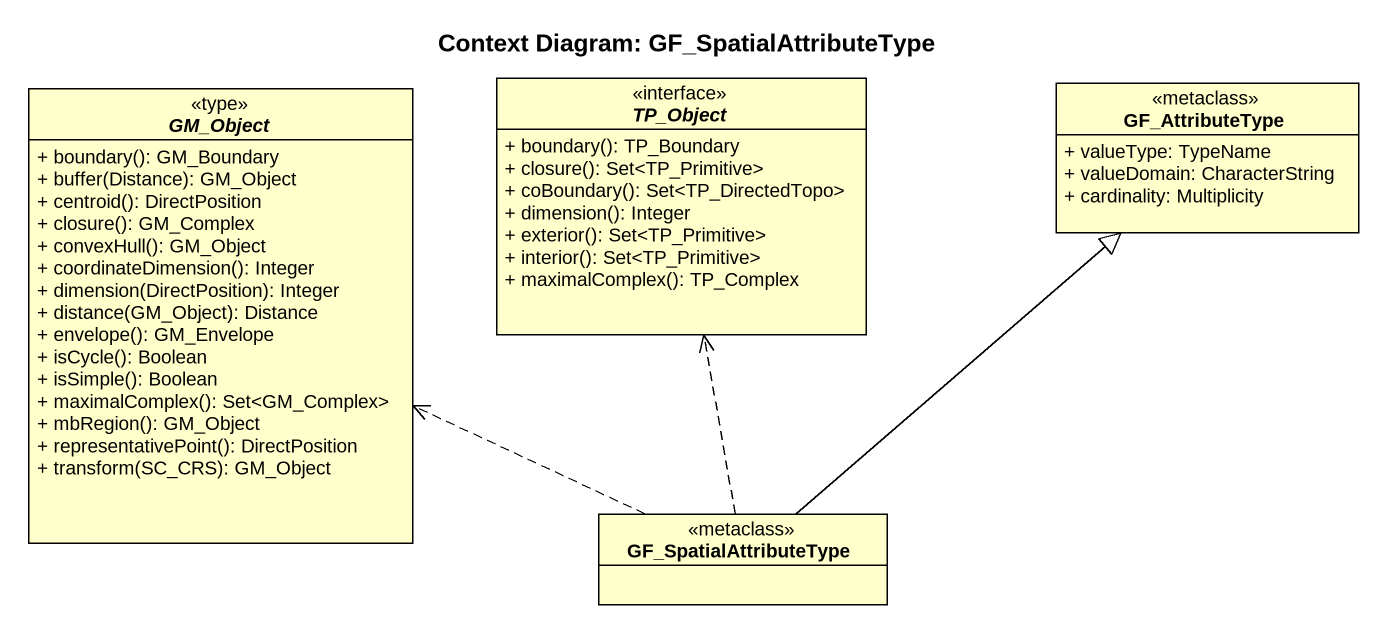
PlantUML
@startuml
title Context Diagram: GF_SpatialAttributeType
hide circle
hide empty members
skinparam classAttributeIconSize 0
abstract class GM_Object <<type>> {
  + boundary(): GM_Boundary
  + buffer(Distance): GM_Object
  + centroid(): DirectPosition
  + closure(): GM_Complex
  + convexHull(): GM_Object
  + coordinateDimension(): Integer
  + dimension(DirectPosition): Integer
  + distance(GM_Object): Distance
  + envelope(): GM_Envelope
  + isCycle(): Boolean
  + isSimple(): Boolean
  + maximalComplex(): Set<GM_Complex>
  + mbRegion(): GM_Object
  + representativePoint(): DirectPosition
  + transform(SC_CRS): GM_Object
}
interface TP_Object {
  + boundary(): TP_Boundary
  + closure(): Set<TP_Primitive>
  + coBoundary(): Set<TP_DirectedTopo>
  + dimension(): Integer
  + exterior(): Set<TP_Primitive>
  + interior(): Set<TP_Primitive>
  + maximalComplex(): TP_Complex
}
class GF_AttributeType <<metaclass>> {
  + valueType: TypeName
  + valueDomain: CharacterString
  + cardinality: Multiplicity
}
class GF_SpatialAttributeType <<metaclass>>
GF_SpatialAttributeType .left.> GM_Object
GF_SpatialAttributeType .up.> TP_Object
GF_SpatialAttributeType -up-|> GF_AttributeType
@enduml
